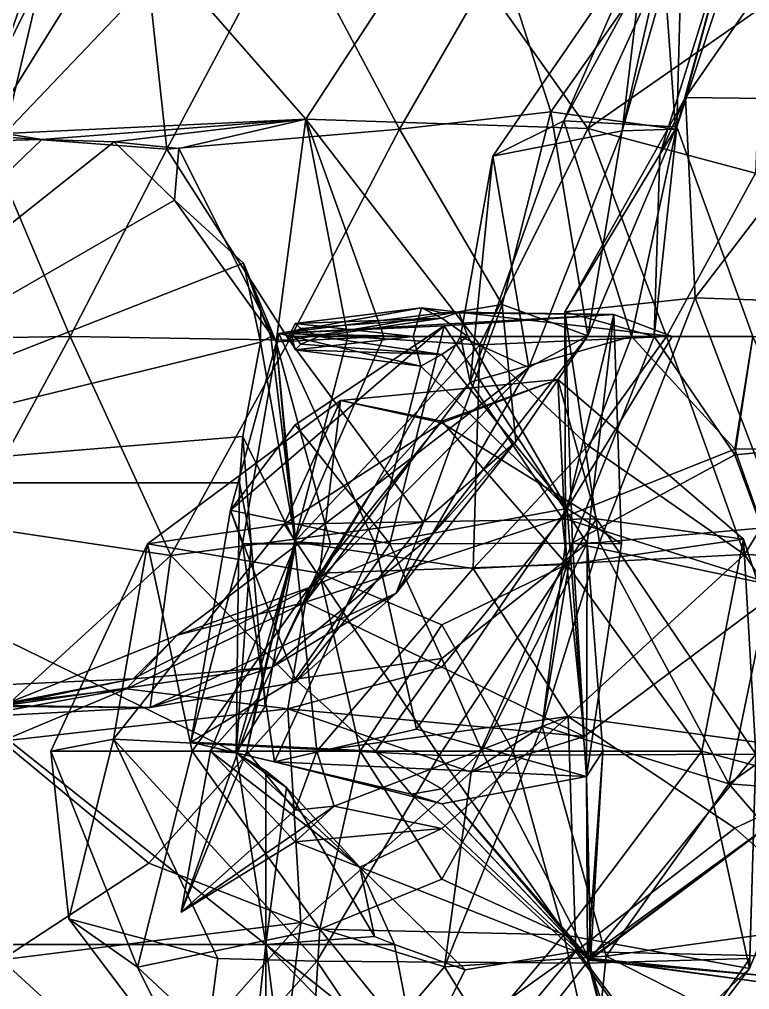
# Model space of a CAD drawing. Extents: x 290034 to 295698, y 4553723 to 4561693.
# Drawn here: x 291748.8 to 291811.6, y 4554146.8 to 4554230.2 of the extents above; entities that cross this region are included whole.
import ezdxf

# ---------------------------------------------------------------- set-up
doc = ezdxf.new("R2010")
doc.units = 0
doc.layers.add('Au_ppm_Pref_-_0_2', color=7, linetype='CONTINUOUS')

msp = doc.modelspace()

# ---------------------------------------------------------------- linework, layer by layer
at = {"layer": 'Au_ppm_Pref_-_0_2'}
for points in [[(291745.826, 4554220.236, 1766.338), (291759.042, 4554241.471, 1764.686), (291734.264, 4554238.479, 1763.874)], [(291745.826, 4554220.236, 1766.338), (291761.488, 4554219.066, 1768.202), (291759.042, 4554241.471, 1764.686)], [(291771.953, 4554238.743, 1769.984), (291759.042, 4554241.471, 1764.686), (291761.488, 4554219.066, 1768.202)], [(291795.627, 4554221.503, 1799.512), (291805.331, 4554220.987, 1805.555), (291805.855, 4554240.346, 1800.419)], [(291795.627, 4554221.503, 1799.512), (291805.855, 4554240.346, 1800.419), (291802.655, 4554237.652, 1793.73)], [(291800.635, 4554220.64, 1787.947), (291802.655, 4554237.652, 1793.73), (291806.318, 4554240.549, 1786.967)], [(291804.139, 4554236.016, 1781.094), (291800.635, 4554220.64, 1787.947), (291806.318, 4554240.549, 1786.967)], [(291805.331, 4554220.987, 1805.555), (291811.124, 4554238.611, 1805.555), (291805.855, 4554240.346, 1800.419)], [(291819.953, 4554223.331, 1824.161), (291817.846, 4554240.544, 1817.935), (291806.082, 4554223.52, 1817.626)], [(291806.082, 4554223.52, 1817.626), (291817.846, 4554240.544, 1817.935), (291810.162, 4554238.692, 1811.498)], [(291751.43, 4554238.611, 1886.767), (291747.318, 4554226.959, 1884.821), (291745.211, 4554238.611, 1887.712)], [(291750.696, 4554233.835, 1888.705), (291747.318, 4554226.959, 1884.821), (291751.43, 4554238.611, 1886.767)], [(291771.953, 4554238.743, 1769.984), (291761.488, 4554219.066, 1768.202), (291781.485, 4554220.793, 1771.63)], [(291773.433, 4554221.657, 1894.261), (291761.589, 4554235.184, 1892.715), (291784.785, 4554239.059, 1894.865)], [(291771.953, 4554238.743, 1769.984), (291781.485, 4554220.793, 1771.63), (291790.137, 4554235.795, 1774.11)], [(291773.433, 4554221.657, 1894.261), (291784.785, 4554239.059, 1894.865), (291797.688, 4554220.835, 1894.64)], [(291797.688, 4554220.835, 1894.64), (291784.785, 4554239.059, 1894.865), (291805.802, 4554238.611, 1890.023)], [(291797.688, 4554220.835, 1894.64), (291805.802, 4554238.611, 1890.023), (291812.63, 4554231.285, 1893.294)], [(291806.082, 4554223.52, 1817.626), (291810.162, 4554238.692, 1811.498), (291803.88, 4554218.608, 1810.539)], [(291805.331, 4554220.987, 1805.555), (291803.88, 4554218.608, 1810.539), (291810.162, 4554238.692, 1811.498)], [(291805.331, 4554220.987, 1805.555), (291810.162, 4554238.692, 1811.498), (291811.124, 4554238.611, 1805.555)], [(291795.627, 4554221.503, 1799.512), (291802.655, 4554237.652, 1793.73), (291789.517, 4554218.475, 1793.676)], [(291789.517, 4554218.475, 1793.676), (291802.655, 4554237.652, 1793.73), (291800.635, 4554220.64, 1787.947)], [(291804.139, 4554236.016, 1781.094), (291790.137, 4554235.795, 1774.11), (291794.49, 4554222.272, 1776.513)], [(291794.49, 4554222.272, 1776.513), (291805.21, 4554220.793, 1781.797), (291804.139, 4554236.016, 1781.094)], [(291800.635, 4554220.64, 1787.947), (291804.139, 4554236.016, 1781.094), (291805.21, 4554220.793, 1781.797)], [(291773.433, 4554221.657, 1894.261), (291747.537, 4554220.429, 1894.597), (291761.589, 4554235.184, 1892.715)], [(291747.537, 4554220.429, 1894.597), (291750.696, 4554233.835, 1888.705), (291761.589, 4554235.184, 1892.715)], [(291790.137, 4554235.795, 1774.11), (291781.485, 4554220.793, 1771.63), (291794.49, 4554222.272, 1776.513)], [(291734.064, 4554220.718, 1888.447), (291750.696, 4554233.835, 1888.705), (291747.537, 4554220.429, 1894.597)], [(291734.064, 4554220.718, 1888.447), (291747.318, 4554226.959, 1884.821), (291750.696, 4554233.835, 1888.705)], [(291797.688, 4554220.835, 1894.64), (291812.63, 4554231.285, 1893.294), (291812.102, 4554216.999, 1898.476)], [(291795.706, 4554205.083, 1817.243), (291806.923, 4554206.291, 1824.366), (291806.082, 4554223.52, 1817.626)], [(291795.706, 4554205.083, 1817.243), (291806.082, 4554223.52, 1817.626), (291803.88, 4554218.608, 1810.539)], [(291806.923, 4554206.291, 1824.366), (291819.953, 4554223.331, 1824.161), (291806.082, 4554223.52, 1817.626)], [(291806.923, 4554206.291, 1824.366), (291817.752, 4554205.922, 1829.312), (291819.953, 4554223.331, 1824.161)], [(291781.485, 4554220.793, 1771.63), (291790.325, 4554205.732, 1774.076), (291794.49, 4554222.272, 1776.513)], [(291794.49, 4554222.272, 1776.513), (291790.325, 4554205.732, 1774.076), (291797.676, 4554203.039, 1781.817)], [(291794.49, 4554222.272, 1776.513), (291797.676, 4554203.039, 1781.817), (291805.21, 4554220.793, 1781.797)], [(291773.433, 4554221.657, 1894.261), (291750.717, 4554219.895, 1896.258), (291747.537, 4554220.429, 1894.597)], [(291773.433, 4554221.657, 1894.261), (291756.937, 4554219.709, 1897.373), (291750.717, 4554219.895, 1896.258)], [(291773.433, 4554221.657, 1894.261), (291762.515, 4554219.136, 1899.383), (291756.937, 4554219.709, 1897.373)], [(291770.881, 4554202.519, 1900.733), (291762.515, 4554219.136, 1899.383), (291773.433, 4554221.657, 1894.261)], [(291773.433, 4554221.657, 1894.261), (291780.153, 4554202.975, 1894.645), (291770.881, 4554202.519, 1900.733)], [(291773.433, 4554221.657, 1894.261), (291777.039, 4554202.975, 1890.837), (291780.153, 4554202.975, 1894.645)], [(291773.433, 4554221.657, 1894.261), (291788.407, 4554202.249, 1893.64), (291777.039, 4554202.975, 1890.837)], [(291773.433, 4554221.657, 1894.261), (291797.688, 4554220.835, 1894.64), (291788.407, 4554202.249, 1893.64)], [(291801.443, 4554202.975, 1800.93), (291795.627, 4554221.503, 1799.512), (291787.549, 4554199.047, 1797.159)], [(291789.517, 4554218.475, 1793.676), (291787.549, 4554199.047, 1797.159), (291795.627, 4554221.503, 1799.512)], [(291805.331, 4554220.987, 1805.555), (291795.627, 4554221.503, 1799.512), (291801.443, 4554202.975, 1800.93)], [(291811.863, 4554202.975, 1805.555), (291805.331, 4554220.987, 1805.555), (291801.443, 4554202.975, 1800.93)], [(291805.331, 4554220.987, 1805.555), (291811.863, 4554202.975, 1805.555), (291803.375, 4554202.975, 1810.1)], [(291805.331, 4554220.987, 1805.555), (291803.375, 4554202.975, 1810.1), (291803.88, 4554218.608, 1810.539)], [(291745.826, 4554220.236, 1766.338), (291735.032, 4554202.693, 1763.756), (291753.16, 4554202.975, 1767.165)], [(291745.826, 4554220.236, 1766.338), (291753.16, 4554202.975, 1767.165), (291761.488, 4554219.066, 1768.202)], [(291746.198, 4554219.774, 1895.489), (291747.537, 4554220.429, 1894.597), (291750.717, 4554219.895, 1896.258)], [(291781.485, 4554220.793, 1771.63), (291761.488, 4554219.066, 1768.202), (291771.994, 4554202.647, 1770.005)], [(291790.325, 4554205.732, 1774.076), (291781.485, 4554220.793, 1771.63), (291771.994, 4554202.647, 1770.005)], [(291788.407, 4554202.249, 1893.64), (291797.688, 4554220.835, 1894.64), (291804.456, 4554202.975, 1897.406)], [(291789.517, 4554218.475, 1793.676), (291800.635, 4554220.64, 1787.947), (291792.6, 4554200.292, 1788.709)], [(291792.6, 4554200.292, 1788.709), (291800.635, 4554220.64, 1787.947), (291797.676, 4554203.039, 1781.817)], [(291797.676, 4554203.039, 1781.817), (291800.635, 4554220.64, 1787.947), (291805.21, 4554220.793, 1781.797)], [(291804.456, 4554202.975, 1897.406), (291797.688, 4554220.835, 1894.64), (291812.102, 4554216.999, 1898.476)], [(291756.937, 4554219.709, 1897.373), (291720, 4554190.392, 1895.541), (291750.717, 4554219.895, 1896.258)], [(291720, 4554190.392, 1895.541), (291746.198, 4554219.774, 1895.489), (291750.717, 4554219.895, 1896.258)], [(291762.135, 4554214.695, 1900.8), (291720, 4554190.392, 1895.541), (291756.937, 4554219.709, 1897.373)], [(291762.515, 4554219.136, 1899.383), (291762.135, 4554214.695, 1900.8), (291756.937, 4554219.709, 1897.373)], [(291771.994, 4554202.647, 1770.005), (291761.488, 4554219.066, 1768.202), (291753.16, 4554202.975, 1767.165)], [(291770.881, 4554202.519, 1900.733), (291762.135, 4554214.695, 1900.8), (291762.515, 4554219.136, 1899.383)], [(291787.549, 4554199.047, 1797.159), (291789.517, 4554218.475, 1793.676), (291786.739, 4554202.975, 1793.676)], [(291786.739, 4554202.975, 1793.676), (291789.517, 4554218.475, 1793.676), (291792.6, 4554200.292, 1788.709)], [(291795.706, 4554205.083, 1817.243), (291803.88, 4554218.608, 1810.539), (291803.375, 4554202.975, 1810.1)], [(291804.456, 4554202.975, 1897.406), (291812.102, 4554216.999, 1898.476), (291822.725, 4554202.942, 1900.054)], [(291768.084, 4554209.264, 1904.615), (291720, 4554190.392, 1895.541), (291762.135, 4554214.695, 1900.8)], [(291762.135, 4554214.695, 1900.8), (291770.881, 4554202.519, 1900.733), (291768.084, 4554209.264, 1904.615)], [(291768.084, 4554209.264, 1904.615), (291769.52, 4554202.496, 1907.429), (291720, 4554190.392, 1895.541)], [(291769.576, 4554205.16, 1906.523), (291769.52, 4554202.496, 1907.429), (291768.084, 4554209.264, 1904.615)], [(291768.084, 4554209.264, 1904.615), (291770.421, 4554202.975, 1906.523), (291769.576, 4554205.16, 1906.523)], [(291768.084, 4554209.264, 1904.615), (291770.881, 4554202.519, 1900.733), (291770.421, 4554202.975, 1906.523)], [(291795.706, 4554205.083, 1817.243), (291798.682, 4554185.251, 1823.071), (291806.923, 4554206.291, 1824.366)], [(291798.682, 4554185.251, 1823.071), (291814.384, 4554186.658, 1827.912), (291806.923, 4554206.291, 1824.366)], [(291806.923, 4554206.291, 1824.366), (291814.384, 4554186.658, 1827.912), (291817.752, 4554205.922, 1829.312)], [(291770.421, 4554202.975, 1906.523), (291769.52, 4554202.496, 1907.429), (291769.576, 4554205.16, 1906.523)], [(291782.675, 4554202.975, 1870.887), (291783.371, 4554205.443, 1870.887), (291771.114, 4554203.223, 1865.09)], [(291771.114, 4554203.223, 1865.09), (291783.371, 4554205.443, 1870.887), (291785.116, 4554205.002, 1870.212)], [(291771.994, 4554202.647, 1770.005), (291783.548, 4554187.023, 1771.28), (291790.325, 4554205.732, 1774.076)], [(291772.517, 4554204.089, 1876.455), (291785.116, 4554204.555, 1871.414), (291783.371, 4554205.443, 1870.887)], [(291772.517, 4554204.089, 1876.455), (291783.371, 4554205.443, 1870.887), (291782.675, 4554202.975, 1870.887)], [(291783.371, 4554205.443, 1870.887), (291785.116, 4554204.555, 1871.414), (291786.585, 4554205.053, 1870.887)], [(291783.371, 4554205.443, 1870.887), (291786.585, 4554205.053, 1870.887), (291785.116, 4554205.002, 1870.212)], [(291791.494, 4554193.955, 1775.858), (291790.325, 4554205.732, 1774.076), (291783.548, 4554187.023, 1771.28)], [(291790.325, 4554205.732, 1774.076), (291791.494, 4554193.955, 1775.858), (291797.676, 4554203.039, 1781.817)], [(291799.912, 4554204.848, 1864.537), (291771.114, 4554203.223, 1865.09), (291785.116, 4554205.002, 1870.212)], [(291799.912, 4554204.848, 1864.537), (291785.323, 4554203.882, 1858.455), (291771.114, 4554203.223, 1865.09)], [(291772.517, 4554204.089, 1876.455), (291773.005, 4554203.666, 1876.827), (291785.116, 4554204.555, 1871.414)], [(291774.582, 4554202.975, 1876.827), (291785.116, 4554204.555, 1871.414), (291773.005, 4554203.666, 1876.827)], [(291774.582, 4554202.975, 1876.827), (291787.348, 4554202.975, 1871.939), (291785.116, 4554204.555, 1871.414)], [(291799.912, 4554204.848, 1864.537), (291785.116, 4554205.002, 1870.212), (291786.585, 4554205.053, 1870.887)], [(291786.585, 4554205.053, 1870.887), (291785.116, 4554204.555, 1871.414), (291787.348, 4554202.975, 1871.939)], [(291799.912, 4554204.848, 1864.537), (291797.633, 4554185.205, 1859.023), (291785.323, 4554203.882, 1858.455)], [(291799.912, 4554204.848, 1864.537), (291786.585, 4554205.053, 1870.887), (291804.931, 4554202.975, 1870.362)], [(291786.585, 4554205.053, 1870.887), (291787.348, 4554202.975, 1871.939), (291804.931, 4554202.975, 1870.362)], [(291796.355, 4554185.229, 1810.985), (291795.706, 4554205.083, 1817.243), (291803.375, 4554202.975, 1810.1)], [(291796.355, 4554185.229, 1810.985), (291795.763, 4554185.157, 1817.433), (291795.706, 4554205.083, 1817.243)], [(291795.763, 4554185.157, 1817.433), (291798.682, 4554185.251, 1823.071), (291795.706, 4554205.083, 1817.243)], [(291799.912, 4554204.848, 1864.537), (291795.913, 4554188.196, 1870.357), (291800.585, 4554185.157, 1864.948)], [(291799.912, 4554204.848, 1864.537), (291804.931, 4554202.975, 1870.362), (291795.913, 4554188.196, 1870.357)], [(291799.912, 4554204.848, 1864.537), (291800.585, 4554185.157, 1864.948), (291797.633, 4554185.205, 1859.023)], [(291785.323, 4554203.882, 1858.455), (291766.948, 4554188.051, 1858.149), (291771.114, 4554203.223, 1865.09)], [(291772.517, 4554195.372, 1855.604), (291766.948, 4554188.051, 1858.149), (291785.323, 4554203.882, 1858.455)], [(291772.154, 4554203.327, 1877.055), (291772.517, 4554204.089, 1876.455), (291771.98, 4554202.975, 1876.574)], [(291772.517, 4554204.089, 1876.455), (291782.675, 4554202.975, 1870.887), (291771.98, 4554202.975, 1876.574)], [(291773.005, 4554203.666, 1876.827), (291772.517, 4554204.089, 1876.455), (291772.154, 4554203.327, 1877.055)], [(291773.005, 4554203.666, 1876.827), (291772.154, 4554203.327, 1877.055), (291774.582, 4554202.975, 1876.827)], [(291785.323, 4554203.882, 1858.455), (291780.662, 4554185.157, 1855.169), (291772.517, 4554195.372, 1855.604)], [(291785.323, 4554203.882, 1858.455), (291797.633, 4554185.205, 1859.023), (291780.662, 4554185.157, 1855.169)], [(291744.339, 4554186.756, 1765.109), (291753.16, 4554202.975, 1767.165), (291735.032, 4554202.693, 1763.756)], [(291753.16, 4554202.975, 1767.165), (291744.339, 4554186.756, 1765.109), (291761.809, 4554184.132, 1768.994)], [(291771.994, 4554202.647, 1770.005), (291753.16, 4554202.975, 1767.165), (291761.809, 4554184.132, 1768.994)], [(291771.994, 4554202.647, 1770.005), (291761.809, 4554184.132, 1768.994), (291783.548, 4554187.023, 1771.28)], [(291771.114, 4554203.223, 1865.09), (291766.948, 4554188.051, 1858.149), (291767.977, 4554185.157, 1863.73)], [(291767.977, 4554185.157, 1863.73), (291779.398, 4554185.157, 1867.643), (291771.114, 4554203.223, 1865.09)], [(291772.56, 4554185.183, 1906.517), (291769.52, 4554202.496, 1907.429), (291770.421, 4554202.975, 1906.523)], [(291770.421, 4554202.975, 1906.523), (291770.881, 4554202.519, 1900.733), (291772.56, 4554185.183, 1906.517)], [(291772.452, 4554185.335, 1894.511), (291770.881, 4554202.519, 1900.733), (291780.153, 4554202.975, 1894.645)], [(291783.312, 4554200.424, 1870.887), (291782.675, 4554202.975, 1870.887), (291771.114, 4554203.223, 1865.09)], [(291783.312, 4554200.424, 1870.887), (291771.114, 4554203.223, 1865.09), (291779.398, 4554185.157, 1867.643)], [(291772.154, 4554203.327, 1877.055), (291771.98, 4554202.975, 1876.574), (291772.517, 4554201.821, 1876.442)], [(291772.517, 4554201.821, 1876.442), (291771.98, 4554202.975, 1876.574), (291782.675, 4554202.975, 1870.887)], [(291774.582, 4554202.975, 1876.827), (291772.154, 4554203.327, 1877.055), (291772.994, 4554202.3, 1876.827)], [(291772.154, 4554203.327, 1877.055), (291772.517, 4554201.821, 1876.442), (291772.994, 4554202.3, 1876.827)], [(291772.452, 4554185.335, 1894.511), (291777.039, 4554202.975, 1890.837), (291788.407, 4554202.249, 1893.64)], [(291772.452, 4554185.335, 1894.511), (291780.153, 4554202.975, 1894.645), (291777.039, 4554202.975, 1890.837)], [(291772.517, 4554201.821, 1876.442), (291782.675, 4554202.975, 1870.887), (291783.312, 4554200.424, 1870.887)], [(291774.582, 4554202.975, 1876.827), (291772.994, 4554202.3, 1876.827), (291785.116, 4554201.43, 1871.402)], [(291774.582, 4554202.975, 1876.827), (291785.116, 4554201.43, 1871.402), (291787.348, 4554202.975, 1871.939)], [(291779.378, 4554190.106, 1792.781), (291787.549, 4554199.047, 1797.159), (291786.739, 4554202.975, 1793.676)], [(291779.378, 4554190.106, 1792.781), (291786.739, 4554202.975, 1793.676), (291792.6, 4554200.292, 1788.709)], [(291792.6, 4554200.292, 1788.709), (291797.676, 4554203.039, 1781.817), (291784.17, 4554185.784, 1781.863)], [(291791.494, 4554193.955, 1775.858), (291784.17, 4554185.784, 1781.863), (291797.676, 4554203.039, 1781.817)], [(291795.913, 4554188.196, 1870.357), (291787.348, 4554202.975, 1871.939), (291785.116, 4554201.43, 1871.402)], [(291804.931, 4554202.975, 1870.362), (291787.348, 4554202.975, 1871.939), (291795.913, 4554188.196, 1870.357)], [(291795.481, 4554187.392, 1800.641), (291801.443, 4554202.975, 1800.93), (291787.549, 4554199.047, 1797.159)], [(291804.456, 4554202.975, 1897.406), (291797.715, 4554193.588, 1897.455), (291788.407, 4554202.249, 1893.64)], [(291795.481, 4554187.392, 1800.641), (291810.314, 4554193.275, 1802.849), (291801.443, 4554202.975, 1800.93)], [(291796.355, 4554185.229, 1810.985), (291803.375, 4554202.975, 1810.1), (291810.314, 4554192.802, 1808.103)], [(291811.161, 4554184.23, 1899.463), (291797.715, 4554193.588, 1897.455), (291804.456, 4554202.975, 1897.406)], [(291810.314, 4554193.275, 1802.849), (291811.863, 4554202.975, 1805.555), (291801.443, 4554202.975, 1800.93)], [(291810.314, 4554192.802, 1808.103), (291803.375, 4554202.975, 1810.1), (291811.863, 4554202.975, 1805.555)], [(291811.161, 4554184.23, 1899.463), (291804.456, 4554202.975, 1897.406), (291822.725, 4554202.942, 1900.054)], [(291810.314, 4554192.802, 1808.103), (291811.863, 4554202.975, 1805.555), (291816.108, 4554193.35, 1805.555)], [(291810.314, 4554193.275, 1802.849), (291816.108, 4554193.35, 1805.555), (291811.863, 4554202.975, 1805.555)], [(291811.161, 4554184.23, 1899.463), (291822.725, 4554202.942, 1900.054), (291834.62, 4554183.357, 1899.405)], [(291720, 4554190.392, 1895.541), (291769.52, 4554202.496, 1907.429), (291768.026, 4554194.362, 1909.764)], [(291772.56, 4554185.183, 1906.517), (291768.026, 4554194.362, 1909.764), (291769.52, 4554202.496, 1907.429)], [(291775.547, 4554185.157, 1900.584), (291772.56, 4554185.183, 1906.517), (291770.881, 4554202.519, 1900.733)], [(291775.547, 4554185.157, 1900.584), (291770.881, 4554202.519, 1900.733), (291772.452, 4554185.335, 1894.511)], [(291787.821, 4554183.043, 1898.604), (291772.452, 4554185.335, 1894.511), (291788.407, 4554202.249, 1893.64)], [(291772.517, 4554201.821, 1876.442), (291785.116, 4554201.43, 1871.402), (291772.994, 4554202.3, 1876.827)], [(291772.517, 4554201.821, 1876.442), (291783.312, 4554200.424, 1870.887), (291785.116, 4554201.43, 1871.402)], [(291787.821, 4554183.043, 1898.604), (291788.407, 4554202.249, 1893.64), (291797.715, 4554193.588, 1897.455)], [(291783.312, 4554200.424, 1870.887), (291795.913, 4554188.196, 1870.357), (291785.116, 4554201.43, 1871.402)], [(291779.378, 4554190.106, 1792.781), (291792.6, 4554200.292, 1788.709), (291773.977, 4554181.495, 1787.948)], [(291773.977, 4554181.495, 1787.948), (291792.6, 4554200.292, 1788.709), (291784.17, 4554185.784, 1781.863)], [(291783.312, 4554200.424, 1870.887), (291779.398, 4554185.157, 1867.643), (291795.913, 4554188.196, 1870.357)], [(291795.481, 4554187.392, 1800.641), (291787.549, 4554199.047, 1797.159), (291773.412, 4554180.122, 1799.319)], [(291773.412, 4554180.122, 1799.319), (291787.549, 4554199.047, 1797.159), (291779.378, 4554190.106, 1792.781)], [(291776.405, 4554197.476, 1746.161), (291795.095, 4554199.27, 1746.161), (291785.116, 4554195.546, 1749.624)], [(291795.095, 4554199.27, 1746.161), (291776.405, 4554197.476, 1746.161), (291785.116, 4554195.701, 1742.647)], [(291785.116, 4554195.546, 1749.624), (291795.095, 4554199.27, 1746.161), (291798.417, 4554187.286, 1752.137)], [(291795.095, 4554199.27, 1746.161), (291785.116, 4554195.701, 1742.647), (291795.869, 4554183.362, 1741.691)], [(291811.075, 4554185.563, 1745.804), (291798.417, 4554187.286, 1752.137), (291795.095, 4554199.27, 1746.161)], [(291795.869, 4554183.362, 1741.691), (291811.075, 4554185.563, 1745.804), (291795.095, 4554199.27, 1746.161)], [(291776.405, 4554197.476, 1746.161), (291771.58, 4554186.853, 1752.328), (291759.829, 4554185.141, 1746.137)], [(291774.598, 4554182.629, 1742.046), (291776.405, 4554197.476, 1746.161), (291759.829, 4554185.141, 1746.137)], [(291776.405, 4554197.476, 1746.161), (291785.116, 4554195.546, 1749.624), (291771.58, 4554186.853, 1752.328)], [(291776.405, 4554197.476, 1746.161), (291774.598, 4554182.629, 1742.046), (291785.116, 4554195.701, 1742.647)], [(291772.517, 4554195.372, 1855.604), (291780.662, 4554185.157, 1855.169), (291766.948, 4554188.051, 1858.149)], [(291785.116, 4554195.546, 1749.624), (291798.417, 4554187.286, 1752.137), (291771.58, 4554186.853, 1752.328)], [(291785.116, 4554195.701, 1742.647), (291774.598, 4554182.629, 1742.046), (291795.869, 4554183.362, 1741.691)], [(291720, 4554190.392, 1895.541), (291768.026, 4554194.362, 1909.764), (291767.733, 4554190.392, 1911.045)], [(291767.733, 4554190.392, 1911.045), (291768.026, 4554194.362, 1909.764), (291768.718, 4554185.167, 1911.097)], [(291772.56, 4554185.183, 1906.517), (291768.718, 4554185.167, 1911.097), (291768.026, 4554194.362, 1909.764)], [(291784.17, 4554185.784, 1781.863), (291791.494, 4554193.955, 1775.858), (291781.194, 4554180.911, 1775.858)], [(291781.194, 4554180.911, 1775.858), (291791.494, 4554193.955, 1775.858), (291783.548, 4554187.023, 1771.28)], [(291787.821, 4554183.043, 1898.604), (291797.715, 4554193.588, 1897.455), (291811.161, 4554184.23, 1899.463)], [(291795.481, 4554187.392, 1800.641), (291814.543, 4554181.406, 1805.432), (291810.314, 4554193.275, 1802.849)], [(291796.355, 4554185.229, 1810.985), (291810.314, 4554192.802, 1808.103), (291814.543, 4554181.406, 1805.432)], [(291816.108, 4554193.35, 1805.555), (291814.543, 4554181.406, 1805.432), (291810.314, 4554192.802, 1808.103)], [(291816.108, 4554193.35, 1805.555), (291810.314, 4554193.275, 1802.849), (291814.543, 4554181.406, 1805.432)], [(291767.45, 4554167.195, 1909.761), (291720, 4554190.392, 1895.541), (291767.733, 4554190.392, 1911.045)], [(291770, 4554150.707, 1909.741), (291720, 4554190.392, 1895.541), (291767.45, 4554167.195, 1909.761)], [(291770, 4554150.707, 1909.741), (291720, 4554150.707, 1908.596), (291720, 4554190.392, 1895.541)], [(291762.364, 4554177.303, 1795.141), (291773.412, 4554180.122, 1799.319), (291779.378, 4554190.106, 1792.781)], [(291762.364, 4554177.303, 1795.141), (291779.378, 4554190.106, 1792.781), (291773.977, 4554181.495, 1787.948)], [(291768.718, 4554185.167, 1911.097), (291767.45, 4554167.195, 1909.761), (291767.733, 4554190.392, 1911.045)], [(291767.977, 4554185.157, 1863.73), (291766.948, 4554188.051, 1858.149), (291763.555, 4554168.094, 1859.486)], [(291763.555, 4554168.094, 1859.486), (291766.948, 4554188.051, 1858.149), (291772.517, 4554173.528, 1855.132)], [(291780.662, 4554185.157, 1855.169), (291772.517, 4554173.528, 1855.132), (291766.948, 4554188.051, 1858.149)], [(291779.398, 4554185.157, 1867.643), (291782.949, 4554169.209, 1869.243), (291795.913, 4554188.196, 1870.357)], [(291797.562, 4554165.163, 1864.191), (291795.913, 4554188.196, 1870.357), (291782.949, 4554169.209, 1869.243)], [(291800.585, 4554185.157, 1864.948), (291795.913, 4554188.196, 1870.357), (291797.562, 4554165.163, 1864.191)], [(291759.829, 4554185.141, 1746.137), (291771.58, 4554186.853, 1752.328), (291756.894, 4554168.349, 1753.52)], [(291771.58, 4554186.853, 1752.328), (291784.891, 4554166.946, 1753.545), (291756.894, 4554168.349, 1753.52)], [(291783.548, 4554187.023, 1771.28), (291761.809, 4554184.132, 1768.994), (291772.517, 4554173.227, 1771.881)], [(291798.417, 4554187.286, 1752.137), (291784.891, 4554166.946, 1753.545), (291771.58, 4554186.853, 1752.328)], [(291781.194, 4554180.911, 1775.858), (291783.548, 4554187.023, 1771.28), (291772.517, 4554173.227, 1771.881)], [(291795.481, 4554187.392, 1800.641), (291773.412, 4554180.122, 1799.319), (291785.116, 4554174.544, 1802.017)], [(291798.417, 4554187.286, 1752.137), (291812.133, 4554167.077, 1752.646), (291784.891, 4554166.946, 1753.545)], [(291795.481, 4554187.392, 1800.641), (291785.116, 4554174.544, 1802.017), (291797.357, 4554168.59, 1805.91)], [(291795.481, 4554187.392, 1800.641), (291797.357, 4554168.59, 1805.91), (291814.543, 4554181.406, 1805.432)], [(291811.075, 4554185.563, 1745.804), (291812.133, 4554167.077, 1752.646), (291798.417, 4554187.286, 1752.137)], [(291761.809, 4554184.132, 1768.994), (291744.339, 4554186.756, 1765.109), (291746.722, 4554170.371, 1770.078)], [(291798.682, 4554185.251, 1823.071), (291809.809, 4554164.518, 1824.058), (291814.384, 4554186.658, 1827.912)], [(291822.914, 4554173.874, 1827.134), (291814.384, 4554186.658, 1827.912), (291809.809, 4554164.518, 1824.058)], [(291751.512, 4554167.339, 1747.192), (291763.657, 4554167.339, 1741.985), (291759.829, 4554185.141, 1746.137)], [(291751.512, 4554167.339, 1747.192), (291759.829, 4554185.141, 1746.137), (291756.894, 4554168.349, 1753.52)], [(291763.657, 4554167.339, 1741.985), (291774.598, 4554182.629, 1742.046), (291759.829, 4554185.141, 1746.137)], [(291770.732, 4554166.404, 1865.373), (291767.977, 4554185.157, 1863.73), (291763.555, 4554168.094, 1859.486)], [(291772.56, 4554185.183, 1906.517), (291765.237, 4554167.339, 1906.817), (291767.45, 4554167.195, 1909.761)], [(291769.311, 4554171.872, 1900.584), (291765.237, 4554167.339, 1906.817), (291772.56, 4554185.183, 1906.517)], [(291769.928, 4554171.203, 1910.772), (291772.56, 4554185.183, 1906.517), (291767.45, 4554167.195, 1909.761)], [(291769.928, 4554171.203, 1910.772), (291767.45, 4554167.195, 1909.761), (291768.718, 4554185.167, 1911.097)], [(291770.732, 4554166.404, 1865.373), (291779.398, 4554185.157, 1867.643), (291767.977, 4554185.157, 1863.73)], [(291768.352, 4554167.339, 1898.621), (291769.311, 4554171.872, 1900.584), (291772.452, 4554185.335, 1894.511)], [(291774.378, 4554167.339, 1899.706), (291768.352, 4554167.339, 1898.621), (291772.452, 4554185.335, 1894.511)], [(291768.718, 4554185.167, 1911.097), (291772.56, 4554185.183, 1906.517), (291769.928, 4554171.203, 1910.772)], [(291775.547, 4554185.157, 1900.584), (291772.452, 4554185.335, 1894.511), (291769.311, 4554171.872, 1900.584)], [(291775.547, 4554185.157, 1900.584), (291769.311, 4554171.872, 1900.584), (291772.56, 4554185.183, 1906.517)], [(291770.524, 4554174.545, 1780.335), (291773.977, 4554181.495, 1787.948), (291784.17, 4554185.784, 1781.863)], [(291770.524, 4554174.545, 1780.335), (291784.17, 4554185.784, 1781.863), (291781.194, 4554180.911, 1775.858)], [(291779.398, 4554185.157, 1867.643), (291770.732, 4554166.404, 1865.373), (291782.949, 4554169.209, 1869.243)], [(291787.821, 4554183.043, 1898.604), (291774.378, 4554167.339, 1899.706), (291772.452, 4554185.335, 1894.511)], [(291772.517, 4554173.528, 1855.132), (291780.662, 4554185.157, 1855.169), (291785.116, 4554175.279, 1856.362)], [(291780.662, 4554185.157, 1855.169), (291797.633, 4554185.205, 1859.023), (291785.116, 4554175.279, 1856.362)], [(291797.633, 4554185.205, 1859.023), (291788.571, 4554167.339, 1857.38), (291785.116, 4554175.279, 1856.362)], [(291796.355, 4554185.229, 1810.985), (291787.639, 4554165.518, 1811.246), (291793.758, 4554169.463, 1817.963)], [(291796.355, 4554185.229, 1810.985), (291797.357, 4554168.59, 1805.91), (291787.639, 4554165.518, 1811.246)], [(291797.633, 4554185.205, 1859.023), (291798.974, 4554167.339, 1859.009), (291788.571, 4554167.339, 1857.38)], [(291809.809, 4554164.518, 1824.058), (291798.682, 4554185.251, 1823.071), (291793.758, 4554169.463, 1817.963)], [(291793.758, 4554169.463, 1817.963), (291798.682, 4554185.251, 1823.071), (291795.763, 4554185.157, 1817.433)], [(291796.355, 4554185.229, 1810.985), (291793.758, 4554169.463, 1817.963), (291795.763, 4554185.157, 1817.433)], [(291807.48, 4554167.339, 1741.558), (291811.075, 4554185.563, 1745.804), (291795.869, 4554183.362, 1741.691)], [(291796.355, 4554185.229, 1810.985), (291814.543, 4554181.406, 1805.432), (291797.357, 4554168.59, 1805.91)], [(291797.562, 4554165.163, 1864.191), (291797.633, 4554185.205, 1859.023), (291800.585, 4554185.157, 1864.948)], [(291797.633, 4554185.205, 1859.023), (291797.562, 4554165.163, 1864.191), (291798.974, 4554167.339, 1859.009)], [(291818.015, 4554164.48, 1747.046), (291811.075, 4554185.563, 1745.804), (291807.48, 4554167.339, 1741.558)], [(291812.133, 4554167.077, 1752.646), (291811.075, 4554185.563, 1745.804), (291818.015, 4554164.48, 1747.046)], [(291761.809, 4554184.132, 1768.994), (291746.722, 4554170.371, 1770.078), (291760.036, 4554171.075, 1775.31)], [(291772.517, 4554173.227, 1771.881), (291761.809, 4554184.132, 1768.994), (291760.036, 4554171.075, 1775.31)], [(291787.821, 4554183.043, 1898.604), (291811.161, 4554184.23, 1899.463), (291795.998, 4554170.298, 1901.446)], [(291822.937, 4554166.627, 1903.023), (291795.998, 4554170.298, 1901.446), (291811.161, 4554184.23, 1899.463)], [(291811.161, 4554184.23, 1899.463), (291834.62, 4554183.357, 1899.405), (291822.937, 4554166.627, 1903.023)], [(291778.111, 4554167.339, 1743.524), (291774.598, 4554182.629, 1742.046), (291763.657, 4554167.339, 1741.985)], [(291787.821, 4554183.043, 1898.604), (291795.998, 4554170.298, 1901.446), (291774.378, 4554167.339, 1899.706)], [(291785.116, 4554178.195, 1743.841), (291795.869, 4554183.362, 1741.691), (291774.598, 4554182.629, 1742.046)], [(291778.111, 4554167.339, 1743.524), (291785.116, 4554178.195, 1743.841), (291774.598, 4554182.629, 1742.046)], [(291785.116, 4554178.195, 1743.841), (291791.251, 4554167.339, 1743.114), (291795.869, 4554183.362, 1741.691)], [(291791.251, 4554167.339, 1743.114), (291807.48, 4554167.339, 1741.558), (291795.869, 4554183.362, 1741.691)], [(291758.595, 4554173.55, 1788.017), (291762.364, 4554177.303, 1795.141), (291773.977, 4554181.495, 1787.948)], [(291758.595, 4554173.55, 1788.017), (291773.977, 4554181.495, 1787.948), (291770.524, 4554174.545, 1780.335)], [(291771.882, 4554170.96, 1806.281), (291773.412, 4554180.122, 1799.319), (291758.023, 4554172.691, 1800.506)], [(291773.412, 4554180.122, 1799.319), (291762.364, 4554177.303, 1795.141), (291758.023, 4554172.691, 1800.506)], [(291770.524, 4554174.545, 1780.335), (291781.194, 4554180.911, 1775.858), (291760.036, 4554171.075, 1775.31)], [(291760.036, 4554171.075, 1775.31), (291781.194, 4554180.911, 1775.858), (291772.517, 4554173.227, 1771.881)], [(291771.882, 4554170.96, 1806.281), (291785.116, 4554174.544, 1802.017), (291773.412, 4554180.122, 1799.319)], [(291791.251, 4554167.339, 1743.114), (291785.116, 4554178.195, 1743.841), (291778.111, 4554167.339, 1743.524)], [(291758.023, 4554172.691, 1800.506), (291762.364, 4554177.303, 1795.141), (291747.875, 4554171.488, 1793.59)], [(291747.875, 4554171.488, 1793.59), (291762.364, 4554177.303, 1795.141), (291758.595, 4554173.55, 1788.017)], [(291772.517, 4554173.528, 1855.132), (291785.116, 4554175.279, 1856.362), (291779.417, 4554167.339, 1856.322)], [(291785.116, 4554175.279, 1856.362), (291788.571, 4554167.339, 1857.38), (291779.417, 4554167.339, 1856.322)], [(291746.906, 4554171.179, 1781.715), (291758.595, 4554173.55, 1788.017), (291770.524, 4554174.545, 1780.335)], [(291746.906, 4554171.179, 1781.715), (291770.524, 4554174.545, 1780.335), (291760.036, 4554171.075, 1775.31)], [(291771.882, 4554170.96, 1806.281), (291797.357, 4554168.59, 1805.91), (291785.116, 4554174.544, 1802.017)], [(291747.875, 4554171.488, 1793.59), (291758.595, 4554173.55, 1788.017), (291735.842, 4554172.527, 1787.292)], [(291746.906, 4554171.179, 1781.715), (291735.842, 4554172.527, 1787.292), (291758.595, 4554173.55, 1788.017)], [(291772.517, 4554173.528, 1855.132), (291779.417, 4554167.339, 1856.322), (291763.555, 4554168.094, 1859.486)], [(291822.914, 4554173.874, 1827.134), (291809.809, 4554164.518, 1824.058), (291831.716, 4554162.884, 1824.856)], [(291734.818, 4554168.476, 1799.599), (291747.298, 4554168.179, 1805.717), (291758.023, 4554172.691, 1800.506)], [(291734.818, 4554168.476, 1799.599), (291758.023, 4554172.691, 1800.506), (291747.875, 4554171.488, 1793.59)], [(291771.882, 4554170.96, 1806.281), (291758.023, 4554172.691, 1800.506), (291747.298, 4554168.179, 1805.717)], [(291767.617, 4554167.339, 1900.584), (291765.237, 4554167.339, 1906.817), (291769.311, 4554171.872, 1900.584)], [(291769.311, 4554171.872, 1900.584), (291768.352, 4554167.339, 1898.621), (291767.617, 4554167.339, 1900.584)], [(291733.097, 4554171.454, 1775.433), (291746.906, 4554171.179, 1781.715), (291760.036, 4554171.075, 1775.31)], [(291733.097, 4554171.454, 1775.433), (291760.036, 4554171.075, 1775.31), (291746.722, 4554170.371, 1770.078)], [(291771.882, 4554170.96, 1806.281), (291747.298, 4554168.179, 1805.717), (291759.918, 4554157.704, 1808.282)], [(291771.882, 4554170.96, 1806.281), (291759.918, 4554157.704, 1808.282), (291773.005, 4554152.615, 1811.849)], [(291771.882, 4554170.96, 1806.281), (291787.639, 4554165.518, 1811.246), (291797.357, 4554168.59, 1805.91)], [(291787.639, 4554165.518, 1811.246), (291771.882, 4554170.96, 1806.281), (291773.005, 4554152.615, 1811.849)], [(291775.873, 4554162.593, 1900.584), (291774.378, 4554167.339, 1899.706), (291795.998, 4554170.298, 1901.446)], [(291785.116, 4554160.694, 1904.308), (291775.873, 4554162.593, 1900.584), (291795.998, 4554170.298, 1901.446)], [(291796.644, 4554150.116, 1905.815), (291785.116, 4554160.694, 1904.308), (291795.998, 4554170.298, 1901.446)], [(291795.998, 4554170.298, 1901.446), (291810.314, 4554160.719, 1904.316), (291796.644, 4554150.116, 1905.815)], [(291810.314, 4554160.719, 1904.316), (291795.998, 4554170.298, 1901.446), (291822.937, 4554166.627, 1903.023)], [(291793.758, 4554169.463, 1817.963), (291785.346, 4554148.795, 1817.087), (291799.256, 4554149.721, 1821.093)], [(291793.758, 4554169.463, 1817.963), (291787.639, 4554165.518, 1811.246), (291785.346, 4554148.795, 1817.087)], [(291809.809, 4554164.518, 1824.058), (291793.758, 4554169.463, 1817.963), (291799.256, 4554149.721, 1821.093)], [(291770.732, 4554166.404, 1865.373), (291797.562, 4554165.163, 1864.191), (291782.949, 4554169.209, 1869.243)], [(291747.298, 4554168.179, 1805.717), (291747.254, 4554149.398, 1812.226), (291759.918, 4554157.704, 1808.282)], [(291751.512, 4554167.339, 1747.192), (291756.894, 4554168.349, 1753.52), (291753.039, 4554152.924, 1752.101)], [(291756.894, 4554168.349, 1753.52), (291765.862, 4554149.521, 1755.238), (291753.039, 4554152.924, 1752.101)], [(291774.367, 4554149.266, 1754.714), (291765.862, 4554149.521, 1755.238), (291756.894, 4554168.349, 1753.52)], [(291774.367, 4554149.266, 1754.714), (291756.894, 4554168.349, 1753.52), (291784.891, 4554166.946, 1753.545)], [(291770.732, 4554166.404, 1865.373), (291763.555, 4554168.094, 1859.486), (291782.487, 4554163.622, 1859.009)], [(291763.555, 4554168.094, 1859.486), (291779.417, 4554167.339, 1856.322), (291782.487, 4554163.622, 1859.009)], [(291763.657, 4554167.339, 1741.985), (291751.512, 4554167.339, 1747.192), (291758.948, 4554148.776, 1746.067)], [(291751.512, 4554167.339, 1747.192), (291753.039, 4554152.924, 1752.101), (291758.948, 4554148.776, 1746.067)], [(291774.642, 4554152.037, 1742.063), (291763.657, 4554167.339, 1741.985), (291758.948, 4554148.776, 1746.067)], [(291762.714, 4554153.476, 1900.584), (291772.517, 4554159.549, 1903.181), (291765.237, 4554167.339, 1906.817)], [(291762.714, 4554153.476, 1900.584), (291765.237, 4554167.339, 1906.817), (291767.617, 4554167.339, 1900.584)], [(291762.714, 4554153.476, 1900.584), (291768.352, 4554167.339, 1898.621), (291772.517, 4554162.269, 1898.894)], [(291762.714, 4554153.476, 1900.584), (291767.617, 4554167.339, 1900.584), (291768.352, 4554167.339, 1898.621)], [(291778.111, 4554167.339, 1743.524), (291763.657, 4554167.339, 1741.985), (291774.642, 4554152.037, 1742.063)], [(291765.237, 4554167.339, 1906.817), (291778.061, 4554157.362, 1906.523), (291767.45, 4554167.195, 1909.761)], [(291772.517, 4554159.549, 1903.181), (291778.061, 4554157.362, 1906.523), (291765.237, 4554167.339, 1906.817)], [(291770, 4554150.707, 1909.741), (291767.45, 4554167.195, 1909.761), (291770, 4554165.636, 1910.509)], [(291767.45, 4554167.195, 1909.761), (291771.779, 4554164.219, 1910.404), (291770, 4554165.636, 1910.509)], [(291767.45, 4554167.195, 1909.761), (291778.061, 4554157.362, 1906.523), (291771.779, 4554164.219, 1910.404)], [(291772.517, 4554162.269, 1898.894), (291768.352, 4554167.339, 1898.621), (291774.378, 4554167.339, 1899.706)], [(291775.873, 4554162.593, 1900.584), (291772.517, 4554162.269, 1898.894), (291774.378, 4554167.339, 1899.706)], [(291797.561, 4554149.117, 1754.315), (291774.367, 4554149.266, 1754.714), (291784.891, 4554166.946, 1753.545)], [(291785.116, 4554156.321, 1743.895), (291778.111, 4554167.339, 1743.524), (291774.642, 4554152.037, 1742.063)], [(291785.116, 4554156.321, 1743.895), (291791.251, 4554167.339, 1743.114), (291778.111, 4554167.339, 1743.524)], [(291782.487, 4554163.622, 1859.009), (291779.417, 4554167.339, 1856.322), (291785.116, 4554164.084, 1857.923)], [(291788.571, 4554167.339, 1857.38), (291785.116, 4554164.084, 1857.923), (291779.417, 4554167.339, 1856.322)], [(291812.133, 4554167.077, 1752.646), (291797.561, 4554149.117, 1754.315), (291784.891, 4554166.946, 1753.545)], [(291797.715, 4554149.62, 1858.976), (291785.116, 4554164.084, 1857.923), (291788.571, 4554167.339, 1857.38)], [(291791.251, 4554167.339, 1743.114), (291785.116, 4554156.321, 1743.895), (291795.615, 4554151.539, 1741.885)], [(291797.715, 4554149.62, 1858.976), (291788.571, 4554167.339, 1857.38), (291798.974, 4554167.339, 1859.009)], [(291791.251, 4554167.339, 1743.114), (291795.615, 4554151.539, 1741.885), (291807.48, 4554167.339, 1741.558)], [(291807.48, 4554167.339, 1741.558), (291795.615, 4554151.539, 1741.885), (291811.576, 4554148.636, 1745.786)], [(291811.618, 4554149.521, 1752.101), (291797.561, 4554149.117, 1754.315), (291812.133, 4554167.077, 1752.646)], [(291797.937, 4554149.835, 1859.009), (291798.974, 4554167.339, 1859.009), (291797.562, 4554165.163, 1864.191)], [(291797.715, 4554149.62, 1858.976), (291798.974, 4554167.339, 1859.009), (291797.937, 4554149.835, 1859.009)], [(291818.015, 4554164.48, 1747.046), (291807.48, 4554167.339, 1741.558), (291811.576, 4554148.636, 1745.786)], [(291818.015, 4554164.48, 1747.046), (291811.576, 4554148.636, 1745.786), (291812.133, 4554167.077, 1752.646)], [(291811.576, 4554148.636, 1745.786), (291811.618, 4554149.521, 1752.101), (291812.133, 4554167.077, 1752.646)], [(291782.487, 4554163.622, 1859.009), (291785.116, 4554162.804, 1860.521), (291770.732, 4554166.404, 1865.373)], [(291770.732, 4554166.404, 1865.373), (291785.116, 4554162.804, 1860.521), (291797.562, 4554165.163, 1864.191)], [(291823.017, 4554149.521, 1904.596), (291810.314, 4554160.719, 1904.316), (291822.937, 4554166.627, 1903.023)], [(291771.779, 4554164.219, 1910.404), (291770, 4554150.707, 1909.741), (291770, 4554165.636, 1910.509)], [(291773.005, 4554152.615, 1811.849), (291785.346, 4554148.795, 1817.087), (291787.639, 4554165.518, 1811.246)], [(291797.652, 4554149.521, 1859.038), (291797.562, 4554165.163, 1864.191), (291785.116, 4554162.804, 1860.521)], [(291797.937, 4554149.835, 1859.009), (291797.562, 4554165.163, 1864.191), (291797.914, 4554149.521, 1859.102)], [(291797.914, 4554149.521, 1859.102), (291797.562, 4554165.163, 1864.191), (291797.652, 4554149.521, 1859.038)], [(291809.809, 4554164.518, 1824.058), (291799.256, 4554149.721, 1821.093), (291820.12, 4554152.58, 1821.036)], [(291809.809, 4554164.518, 1824.058), (291820.12, 4554152.58, 1821.036), (291831.716, 4554162.884, 1824.856)], [(291779.332, 4554151.384, 1909.608), (291770, 4554150.707, 1909.741), (291771.779, 4554164.219, 1910.404)], [(291771.779, 4554164.219, 1910.404), (291778.061, 4554157.362, 1906.523), (291779.332, 4554151.384, 1909.608)], [(291797.618, 4554149.521, 1859.009), (291782.487, 4554163.622, 1859.009), (291785.116, 4554164.084, 1857.923)], [(291797.618, 4554149.521, 1859.009), (291785.116, 4554162.804, 1860.521), (291782.487, 4554163.622, 1859.009)], [(291797.715, 4554149.62, 1858.976), (291797.674, 4554149.521, 1858.989), (291785.116, 4554164.084, 1857.923)], [(291797.618, 4554149.521, 1859.009), (291785.116, 4554164.084, 1857.923), (291797.674, 4554149.521, 1858.989)], [(291775.873, 4554162.593, 1900.584), (291772.517, 4554159.549, 1903.181), (291762.714, 4554153.476, 1900.584)], [(291775.873, 4554162.593, 1900.584), (291762.714, 4554153.476, 1900.584), (291772.517, 4554162.269, 1898.894)], [(291785.116, 4554160.694, 1904.308), (291772.517, 4554159.549, 1903.181), (291775.873, 4554162.593, 1900.584)], [(291797.618, 4554149.521, 1859.009), (291797.652, 4554149.521, 1859.038), (291785.116, 4554162.804, 1860.521)], [(291797.914, 4554149.521, 1859.102), (291814.291, 4554147.256, 1864.656), (291814.293, 4554161.713, 1859.009)], [(291797.914, 4554149.521, 1859.102), (291814.293, 4554161.713, 1859.009), (291797.937, 4554149.835, 1859.009)], [(291798.014, 4554149.521, 1858.868), (291797.937, 4554149.835, 1859.009), (291814.293, 4554161.713, 1859.009)], [(291798.014, 4554149.521, 1858.868), (291814.293, 4554161.713, 1859.009), (291813.676, 4554147.97, 1853.713)], [(291785.116, 4554160.694, 1904.308), (291778.061, 4554157.362, 1906.523), (291772.517, 4554159.549, 1903.181)], [(291778.061, 4554157.362, 1906.523), (291785.116, 4554160.694, 1904.308), (291796.644, 4554150.116, 1905.815)], [(291823.017, 4554149.521, 1904.596), (291796.644, 4554150.116, 1905.815), (291810.314, 4554160.719, 1904.316)], [(291747.254, 4554149.398, 1812.226), (291773.005, 4554152.615, 1811.849), (291759.918, 4554157.704, 1808.282)], [(291779.332, 4554151.384, 1909.608), (291778.061, 4554157.362, 1906.523), (291781.067, 4554150.707, 1909.542)], [(291781.067, 4554150.707, 1909.542), (291778.061, 4554157.362, 1906.523), (291787.122, 4554148.539, 1909.201)], [(291778.061, 4554157.362, 1906.523), (291796.644, 4554150.116, 1905.815), (291787.122, 4554148.539, 1909.201)], [(291785.116, 4554156.321, 1743.895), (291774.642, 4554152.037, 1742.063), (291795.615, 4554151.539, 1741.885)], [(291747.254, 4554149.398, 1812.226), (291759.918, 4554137.792, 1813.524), (291773.005, 4554152.615, 1811.849)], [(291764.343, 4554137.962, 1752.101), (291753.039, 4554152.924, 1752.101), (291765.862, 4554149.521, 1755.238)], [(291753.039, 4554152.924, 1752.101), (291764.343, 4554137.962, 1752.101), (291758.948, 4554148.776, 1746.067)], [(291759.918, 4554137.792, 1813.524), (291770.406, 4554131.413, 1818.404), (291773.005, 4554152.615, 1811.849)], [(291773.005, 4554152.615, 1811.849), (291770.406, 4554131.413, 1818.404), (291785.346, 4554148.795, 1817.087)], [(291799.256, 4554149.721, 1821.093), (291810.314, 4554144.081, 1819.247), (291820.12, 4554152.58, 1821.036)], [(291822.024, 4554132.962, 1817.433), (291820.12, 4554152.58, 1821.036), (291810.314, 4554144.081, 1819.247)], [(291773.609, 4554135.101, 1746.779), (291774.642, 4554152.037, 1742.063), (291758.948, 4554148.776, 1746.067)], [(291773.609, 4554135.101, 1746.779), (291785.116, 4554139.076, 1742.68), (291774.642, 4554152.037, 1742.063)], [(291795.615, 4554151.539, 1741.885), (291774.642, 4554152.037, 1742.063), (291785.116, 4554139.076, 1742.68)], [(291781.067, 4554150.707, 1909.542), (291770, 4554150.707, 1909.741), (291779.332, 4554151.384, 1909.608)], [(291798.886, 4554136.6, 1746.585), (291795.615, 4554151.539, 1741.885), (291785.116, 4554139.076, 1742.68)], [(291811.576, 4554148.636, 1745.786), (291795.615, 4554151.539, 1741.885), (291798.886, 4554136.6, 1746.585)], [(291763.178, 4554116.437, 1905.33), (291755.89, 4554111.214, 1903.981), (291720, 4554150.707, 1908.596)], [(291755.89, 4554111.214, 1903.981), (291720, 4554111.022, 1901.744), (291720, 4554150.707, 1908.596)], [(291720, 4554150.707, 1908.596), (291763.892, 4554117.018, 1905.418), (291763.178, 4554116.437, 1905.33)], [(291720, 4554150.707, 1908.596), (291766.504, 4554119.201, 1905.749), (291763.892, 4554117.018, 1905.418)], [(291720, 4554150.707, 1908.596), (291770, 4554150.707, 1909.741), (291766.504, 4554119.201, 1905.749)], [(291770, 4554150.707, 1909.741), (291770, 4554121.81, 1906.153), (291766.504, 4554119.201, 1905.749)], [(291770, 4554150.707, 1909.741), (291773.353, 4554124.444, 1906.465), (291770, 4554121.81, 1906.153)], [(291770, 4554150.707, 1909.741), (291782.13, 4554138.334, 1908.151), (291773.353, 4554124.444, 1906.465)], [(291770, 4554150.707, 1909.741), (291783.028, 4554140.367, 1908.399), (291782.13, 4554138.334, 1908.151)], [(291783.028, 4554140.367, 1908.399), (291770, 4554150.707, 1909.741), (291781.067, 4554150.707, 1909.542)], [(291783.028, 4554140.367, 1908.399), (291781.067, 4554150.707, 1909.542), (291787.122, 4554148.539, 1909.201)], [(291796.644, 4554150.116, 1905.815), (291783.104, 4554133.806, 1906.391), (291783.028, 4554140.367, 1908.399)], [(291796.644, 4554150.116, 1905.815), (291783.028, 4554140.367, 1908.399), (291787.122, 4554148.539, 1909.201)], [(291807.469, 4554135.308, 1903.98), (291783.104, 4554133.806, 1906.391), (291796.644, 4554150.116, 1905.815)], [(291823.017, 4554149.521, 1904.596), (291807.469, 4554135.308, 1903.98), (291796.644, 4554150.116, 1905.815)], [(291747.254, 4554149.398, 1812.226), (291747.119, 4554127.79, 1816.812), (291759.918, 4554137.792, 1813.524)], [(291764.343, 4554137.962, 1752.101), (291765.862, 4554149.521, 1755.238), (291774.367, 4554149.266, 1754.714)], [(291785.15, 4554133.314, 1751.95), (291764.343, 4554137.962, 1752.101), (291774.367, 4554149.266, 1754.714)], [(291785.15, 4554133.314, 1751.95), (291774.367, 4554149.266, 1754.714), (291797.561, 4554149.117, 1754.315)], [(291785.346, 4554148.795, 1817.087), (291797.205, 4554129.841, 1819.473), (291799.256, 4554149.721, 1821.093)], [(291797.205, 4554129.841, 1819.473), (291810.314, 4554144.081, 1819.247), (291799.256, 4554149.721, 1821.093)], [(291811.618, 4554149.521, 1752.101), (291804.71, 4554139.629, 1752.101), (291797.561, 4554149.117, 1754.315)], [(291797.654, 4554149.435, 1859.009), (291797.652, 4554149.521, 1859.038), (291797.618, 4554149.521, 1859.009)], [(291797.618, 4554149.521, 1859.009), (291797.674, 4554149.521, 1858.989), (291797.654, 4554149.435, 1859.009)], [(291797.715, 4554149.473, 1859.025), (291797.652, 4554149.521, 1859.038), (291797.654, 4554149.435, 1859.009)], [(291797.715, 4554149.473, 1859.025), (291797.914, 4554149.521, 1859.102), (291797.652, 4554149.521, 1859.038)], [(291797.654, 4554149.435, 1859.009), (291797.674, 4554149.521, 1858.989), (291797.715, 4554149.378, 1858.961)], [(291802.16, 4554131.703, 1860.02), (291797.715, 4554149.473, 1859.025), (291797.654, 4554149.435, 1859.009)], [(291802.16, 4554131.703, 1860.02), (291797.654, 4554149.435, 1859.009), (291797.715, 4554149.378, 1858.961)], [(291797.715, 4554149.62, 1858.976), (291798.014, 4554149.521, 1858.868), (291797.674, 4554149.521, 1858.989)], [(291798.014, 4554149.521, 1858.868), (291797.715, 4554149.378, 1858.961), (291797.674, 4554149.521, 1858.989)], [(291797.937, 4554149.835, 1859.009), (291798.014, 4554149.521, 1858.868), (291797.715, 4554149.62, 1858.976)], [(291797.715, 4554149.473, 1859.025), (291814.291, 4554147.256, 1864.656), (291797.914, 4554149.521, 1859.102)], [(291813.676, 4554147.97, 1853.713), (291797.715, 4554149.378, 1858.961), (291798.014, 4554149.521, 1858.868)], [(291797.715, 4554149.473, 1859.025), (291802.16, 4554131.703, 1860.02), (291814.291, 4554147.256, 1864.656)], [(291813.676, 4554147.97, 1853.713), (291804.033, 4554129.611, 1853.852), (291797.715, 4554149.378, 1858.961)], [(291802.16, 4554131.703, 1860.02), (291797.715, 4554149.378, 1858.961), (291804.033, 4554129.611, 1853.852)], [(291811.618, 4554149.521, 1752.101), (291811.576, 4554148.636, 1745.786), (291804.71, 4554139.629, 1752.101)], [(291823.017, 4554149.521, 1904.596), (291823.411, 4554130.391, 1900.838), (291807.469, 4554135.308, 1903.98)], [(291773.609, 4554135.101, 1746.779), (291758.948, 4554148.776, 1746.067), (291764.343, 4554137.962, 1752.101)], [(291797.205, 4554129.841, 1819.473), (291785.346, 4554148.795, 1817.087), (291770.406, 4554131.413, 1818.404)], [(291785.15, 4554133.314, 1751.95), (291797.561, 4554149.117, 1754.315), (291804.71, 4554139.629, 1752.101)], [(291798.886, 4554136.6, 1746.585), (291804.71, 4554139.629, 1752.101), (291811.576, 4554148.636, 1745.786)], [(291804.033, 4554129.611, 1853.852), (291813.676, 4554147.97, 1853.713), (291810.401, 4554132.183, 1847.172)], [(291810.401, 4554132.183, 1847.172), (291813.676, 4554147.97, 1853.713), (291825.487, 4554142.993, 1848.093)], [(291802.16, 4554131.703, 1860.02), (291818.214, 4554131.703, 1865.893), (291814.291, 4554147.256, 1864.656)]]:
    msp.add_3dface(points, dxfattribs=at)

doc.saveas('drawing.dxf')
